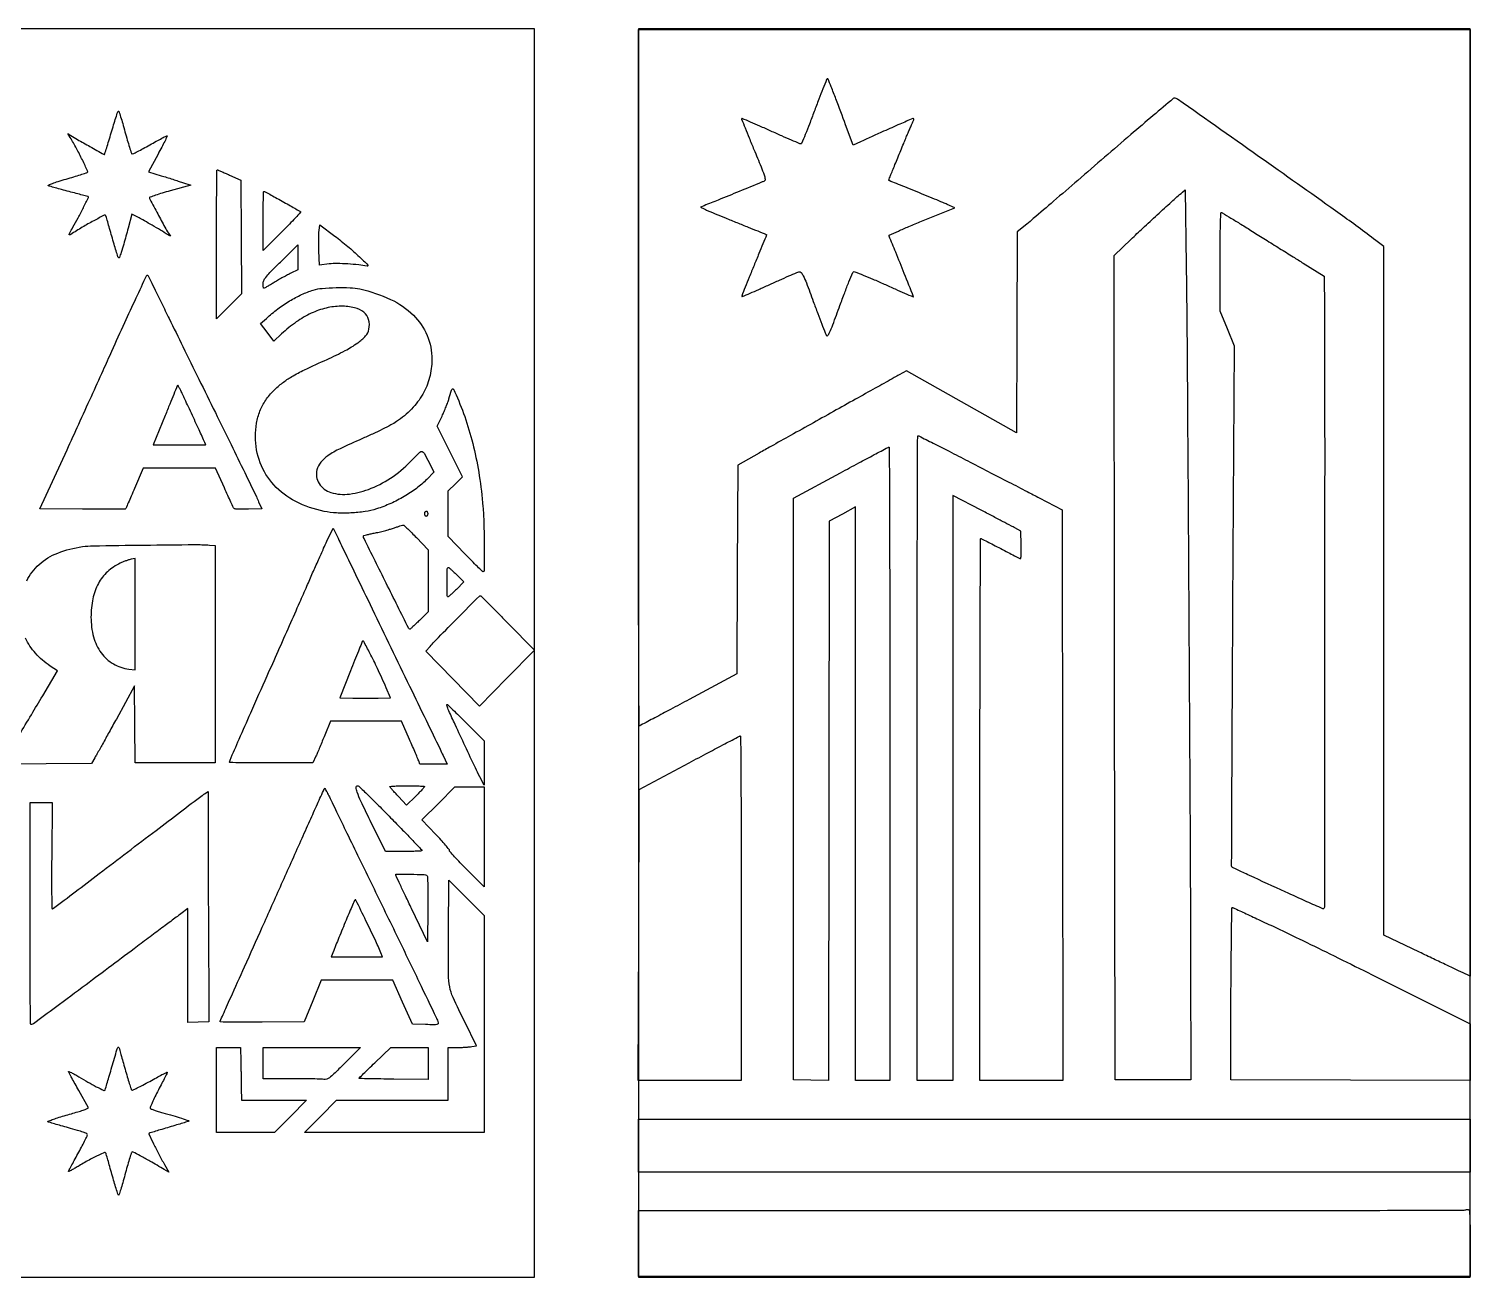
# Model space of a CAD drawing. Header units: millimetres. Extents: x 7 to 202, y 10 to 284.
# Drawn here: x 123.2 to 192.5, y 224 to 284 of the extents above; entities that cross this region are included whole.
import ezdxf

# ---------------------------------------------------------------- set-up
doc = ezdxf.new("R2010")
doc.units = ezdxf.units.MM
doc.layers.add('CUT', color=1, linetype='Continuous')
doc.layers.add('ENGRAVE', color=7, linetype='Continuous')

msp = doc.modelspace()

# ---------------------------------------------------------------- linework, layer by layer
at = {"layer": 'CUT'}
for points in [[(107.5, 224), (147.5, 224), (147.5, 284), (107.5, 284)], [(152.5, 224), (192.5, 224), (192.5, 284), (152.5, 284)]]:
    msp.add_lwpolyline(points, close=True, dxfattribs=at)
at = {"layer": 'ENGRAVE', "extrusion": (0, 0, -1)}
for points in [[(-192.5, 261.22), (-192.5, 238.475), (-192.139, 238.637, 0.004312), (-191.913, 238.742, 0.000439), (-191.38, 238.994, 0.000549), (-190.744, 239.295, 0.000438), (-190.06, 239.622), (-188.342, 240.444), (-188.342, 256.995), (-188.342, 273.546), (-187.964, 273.833, -0.007678), (-186.252, 275.091, -0.001019), (-182.586, 277.688, -0.000083), (-178.432, 280.617, -0.154713), (-178.276, 280.667, -0.176982), (-178.22, 280.646, -0.0002), (-177.258, 279.834, -0.001803), (-176.182, 278.918, -0.001103), (-174.919, 277.831, 0.000315), (-173.63, 276.717, 0.000432), (-172.469, 275.718, 0.000275), (-171.492, 274.878, 0.005175), (-171.182, 274.618), (-170.723, 274.241), (-170.701, 269.413), (-170.679, 264.586), (-168.033, 266.073), (-165.387, 267.561), (-165.043, 267.368, 0.000333), (-164.806, 267.236, 0.000016), (-164.013, 266.793, 0.000026), (-163.071, 266.268, 0.000019), (-162.019, 265.682, -0.000047), (-160.917, 265.067, -0.000048), (-159.823, 264.457, -0.000046), (-158.873, 263.927, -0.0002), (-158.308, 263.611), (-157.277, 263.034), (-157.258, 258.019), (-157.24, 253.003), (-154.937, 251.766, 0.000401), (-154.049, 251.29, 0.000643), (-153.29, 250.886, 0.000104), (-152.617, 250.528, 0.038956), (-152.566, 250.506, 0.51401), (-152.535, 250.529, 0.000029), (-152.517, 254.836, 0.000714), (-152.504, 260.038, 0.000279), (-152.5, 267.225), (-152.5, 283.966), (-172.5, 283.966), (-192.5, 283.966)], [(-160.954, 280.019, 0.00333), (-160.728, 279.424, 0.00544), (-160.527, 278.923, 0.001266), (-160.346, 278.49, 0.302118), (-160.312, 278.467, 0.101444), (-160.266, 278.477, 0.000618), (-159.864, 278.649, 0.00252), (-159.405, 278.85, 0.001599), (-158.873, 279.087, -0.002074), (-158.344, 279.323, -0.003415), (-157.894, 279.518, -0.000502), (-157.495, 279.687, -0.305172), (-157.472, 279.682, -0.29859), (-157.467, 279.659, -0.000454), (-157.634, 279.237, -0.003231), (-157.826, 278.761, -0.001963), (-158.058, 278.201, 0.002152), (-158.403, 277.37, 0.01777), (-158.545, 276.987, 0.037353), (-158.599, 276.77, 0.323249), (-158.558, 276.686, 0.024915), (-158.428, 276.625, 0.000191), (-157.351, 276.183, 0.000798), (-156.344, 275.773, 0.002456), (-155.662, 275.5), (-155.49, 275.432), (-155.662, 275.342, -0.021866), (-155.782, 275.285, -0.001037), (-156.197, 275.112, -0.001702), (-156.69, 274.91, -0.001223), (-157.242, 274.687, 0.000283), (-157.783, 274.469, 0.000466), (-158.241, 274.285, 0.000029), (-158.652, 274.118, 0.075569), (-158.663, 274.112, 0.32818), (-158.666, 274.102, 0.000086), (-158.492, 273.672, 0.001429), (-158.297, 273.195, 0.00086), (-158.064, 272.629, -0.001692), (-157.831, 272.062, -0.00279), (-157.638, 271.582, -0.00034), (-157.47, 271.154, -0.298231), (-157.474, 271.133, -0.306541), (-157.495, 271.129, -0.000436), (-157.869, 271.29, -0.003185), (-158.289, 271.474, -0.001932), (-158.785, 271.697, 0.001817), (-159.29, 271.924, 0.002598), (-159.739, 272.122, 0.001417), (-160.12, 272.285, 0.039363), (-160.223, 272.32, 0.281761), (-160.327, 272.287, 0.066826), (-160.432, 272.129, 0.022235), (-160.581, 271.784, 0.001949), (-160.914, 270.894, -0.001136), (-161.128, 270.321, -0.001612), (-161.32, 269.813, -0.000902), (-161.485, 269.385, -0.023444), (-161.535, 269.272, -0.527308), (-161.604, 269.262, -0.076731), (-161.697, 269.403, -0.018604), (-161.852, 269.775, -0.001743), (-162.194, 270.704, 0.003338), (-162.422, 271.316, 0.005297), (-162.627, 271.837, 0.001519), (-162.81, 272.285, 0.199188), (-162.851, 272.326, 0.194714), (-162.909, 272.327, 0.001824), (-163.313, 272.166, 0.005779), (-163.779, 271.972, 0.003665), (-164.317, 271.735, -0.000559), (-164.852, 271.497, -0.000913), (-165.306, 271.296, -0.000082), (-165.713, 271.117, -0.103964), (-165.73, 271.113, -0.531188), (-165.738, 271.125, -0.000047), (-165.288, 272.243, -0.001232), (-164.875, 273.262, -0.002728), (-164.554, 274.037, 0.402687), (-164.569, 274.076, 0.001946), (-165.002, 274.277, 0.006975), (-165.51, 274.502, 0.004184), (-166.12, 274.755), (-167.716, 275.402), (-167.356, 275.56, -0.004733), (-167.147, 275.65, -0.000802), (-166.745, 275.816, -0.000876), (-166.272, 276.01, -0.000779), (-165.779, 276.21, 0.000328), (-165.311, 276.4, 0.000535), (-164.914, 276.561, 0.000052), (-164.559, 276.706, 0.05467), (-164.545, 276.714, 0.346052), (-164.541, 276.727, 0.000623), (-164.625, 276.943, 0.003892), (-164.722, 277.188, 0.002354), (-164.841, 277.477, -0.000675), (-164.976, 277.801, -0.000519), (-165.122, 278.155, -0.000524), (-165.259, 278.487, -0.00125), (-165.359, 278.734, 0.003475), (-165.445, 278.943, 0.003424), (-165.535, 279.152, 0.003365), (-165.616, 279.334, 0.01309), (-165.669, 279.445, -0.017448), (-165.707, 279.525, -0.026084), (-165.734, 279.598, -0.02399), (-165.75, 279.657, -0.253374), (-165.743, 279.68, -0.306979), (-165.699, 279.689, -0.000756), (-165.079, 279.421, -0.003527), (-164.296, 279.075, -0.001257), (-163.181, 278.57), (-162.832, 278.41), (-162.469, 279.384, -0.000749), (-162.001, 280.631, -0.005617), (-161.773, 281.219, -0.004104), (-161.622, 281.584, -0.46033), (-161.578, 281.598, -0.161002), (-161.552, 281.568, -0.00058), (-161.376, 281.123, -0.002976), (-161.179, 280.615, -0.001854)], [(-127.814, 279.053, -0.003202), (-127.926, 278.653, -0.005053), (-128.027, 278.312, -0.001489), (-128.119, 278.018, -0.179906), (-128.143, 277.988, -0.257818), (-128.178, 277.986, -0.002568), (-128.415, 278.103, -0.007536), (-128.688, 278.246, -0.004718), (-129.004, 278.421, 0.003136), (-129.319, 278.596, 0.005154), (-129.587, 278.74, 0.001106), (-129.823, 278.863, 0.326629), (-129.843, 278.86, 0.322064), (-129.847, 278.839, 0.001028), (-129.724, 278.593, 0.004956), (-129.58, 278.313, 0.003016), (-129.404, 277.984), (-128.942, 277.132), (-129.557, 276.942, 0.000839), (-129.822, 276.86, 0.000656), (-130.109, 276.77, 0.000663), (-130.376, 276.685, 0.001624), (-130.573, 276.622), (-130.973, 276.492), (-129.984, 276.214, -0.004805), (-129.604, 276.104, -0.007828), (-129.285, 276.002, -0.002532), (-129.014, 275.91, -0.31945), (-128.994, 275.882, -0.122792), (-129.013, 275.808, -0.000578), (-129.387, 275.106, -0.002459), (-129.732, 274.469, -0.018365), (-129.908, 274.174), (-130, 274.031), (-129.799, 274.154, -0.003475), (-129.42, 274.383, -0.003133), (-129.024, 274.614, -0.003122), (-128.667, 274.817, -0.010269), (-128.428, 274.944), (-128.15, 275.085), (-127.964, 274.413, 0.001816), (-127.751, 273.654, 0.010312), (-127.628, 273.253, 0.012059), (-127.542, 273.012, 0.554147), (-127.499, 273.004, 0.111186), (-127.475, 273.045, 0.001525), (-127.387, 273.325, 0.004215), (-127.289, 273.651, 0.00275), (-127.18, 274.029, -0.001187), (-127.074, 274.405, -0.001895), (-126.981, 274.726, -0.000364), (-126.897, 275.009, -0.098879), (-126.886, 275.031, -0.357753), (-126.819, 275.045, -0.0029), (-126.311, 274.773, -0.00933), (-125.761, 274.462, -0.008358), (-125.203, 274.119, 0.090581), (-125.143, 274.094, 0.568865), (-125.125, 274.114, 0.052877), (-125.161, 274.201, 0.002945), (-125.306, 274.46, -0.005996), (-125.555, 274.913, -0.004942), (-125.811, 275.403, -0.000766), (-126.059, 275.891, -0.333441), (-126.052, 275.925, -0.121626), (-126.036, 275.935, -0.000297), (-125.772, 276.007, -0.001877), (-125.473, 276.087, -0.001165), (-125.122, 276.179, 0.002284), (-124.767, 276.273, 0.003325), (-124.455, 276.359, 0.001668), (-124.191, 276.435, 0.056811), (-124.131, 276.46, 0.622801), (-124.132, 276.491, 0.011788), (-124.321, 276.566, 0.012906), (-124.598, 276.661, 0.004911), (-124.989, 276.78, -0.002042), (-125.353, 276.888, -0.003032), (-125.671, 276.986, -0.001343), (-125.942, 277.072, -0.060824), (-125.995, 277.097, -0.380476), (-126.016, 277.169, -0.003711), (-125.764, 277.7, -0.01108), (-125.479, 278.255, -0.012755), (-125.183, 278.77), (-125.06, 278.971), (-125.205, 278.877, -0.014768), (-125.525, 278.683, -0.002712), (-126.127, 278.345, -0.000285), (-126.806, 277.968, -0.359633), (-126.834, 277.974, -0.098944), (-126.844, 277.992, -0.000234), (-126.934, 278.284, -0.001513), (-127.035, 278.613, -0.000939), (-127.151, 279, 0.002372), (-127.269, 279.388, 0.003678), (-127.375, 279.723, 0.001166), (-127.469, 280.011, 0.112813), (-127.491, 280.047, 0.562364), (-127.514, 280.042, 0.002659), (-127.603, 279.772, 0.007554), (-127.703, 279.447, 0.004347)], [(-132.845, 276.972), (-133.391, 276.727), (-133.406, 273.998), (-133.421, 271.269), (-132.817, 270.667), (-132.213, 270.065), (-132.213, 273.642, 0.001129), (-132.216, 275.013, 0.001884), (-132.225, 276.168, 0.000143), (-132.238, 277.201, 0.413713), (-132.256, 277.218, 0.094718), (-132.287, 277.212, 0.001617), (-132.447, 277.146, 0.004064), (-132.632, 277.066, 0.002686)], [(-135.374, 275.717, 0.001348), (-135.696, 275.537, 0.002062), (-135.974, 275.378, 0.000701), (-136.214, 275.239, 0.056496), (-136.249, 275.214, 0.409406), (-136.25, 275.182, 0.001918), (-136.009, 274.917, 0.006922), (-135.722, 274.612, 0.004145), (-135.372, 274.258), (-134.454, 273.34), (-134.454, 274.762, 0.002841), (-134.457, 275.307, 0.004741), (-134.467, 275.766, 0.000904), (-134.48, 276.166, 0.411329), (-134.497, 276.183, 0.115724), (-134.529, 276.175, 0.000819), (-134.772, 276.046, 0.003091), (-135.051, 275.895, 0.001967)], [(-178.845, 272.643, 0.001325), (-178.896, 267.361, 0.000195), (-178.966, 256.672, 0.000225), (-179.028, 245.899, 0.000838), (-179.053, 239.12), (-179.064, 233.485), (-177.242, 233.485), (-175.421, 233.485), (-175.404, 253.297), (-175.386, 273.11), (-176.194, 273.888, 0.00402), (-176.759, 274.423, 0.002251), (-177.453, 275.066, 0.002241), (-178.137, 275.687, 0.0051), (-178.661, 276.148), (-178.801, 276.269)], [(-182.029, 274.267, -0.000314), (-182.651, 273.876, -0.000235), (-183.338, 273.446, -0.000237), (-183.985, 273.042, -0.000543), (-184.473, 272.738), (-185.485, 272.11), (-185.49, 270.598, 0.000915), (-185.503, 264.155, 0.000233), (-185.499, 253.704, 0.000003), (-185.49, 241.776, 0.198702), (-185.467, 241.721, 0.309138), (-185.411, 241.71, 0.000804), (-184.651, 242.046, 0.003121), (-183.611, 242.514, 0.00075), (-181.892, 243.305, 0.001735), (-181.577, 243.452, 0.002685), (-181.307, 243.581, 0.000828), (-181.073, 243.694, 0.083148), (-181.044, 243.715, 0.199911), (-181.03, 243.749, 0.00001), (-181.044, 247.41, 0.000427), (-181.063, 251.452, 0.000257), (-181.092, 256.246), (-181.175, 268.742), (-180.824, 269.586), (-180.473, 270.431), (-180.473, 272.8, 0.00231), (-180.477, 273.726, 0.004154), (-180.49, 274.487, 0.000725), (-180.508, 275.143, 0.405816), (-180.534, 275.168, 0.135823), (-180.578, 275.156, 0.00062), (-180.998, 274.904, 0.002869), (-181.475, 274.613, 0.001801)], [(-137.902, 274.041, 0.011721), (-138.525, 273.544, 0.014084), (-139.086, 273.048, 0.013697), (-139.489, 272.649, 0.74133), (-139.454, 272.587, -0.026474), (-139.052, 272.654, -0.012715), (-138.532, 272.699, -0.012628), (-138.017, 272.717, -0.030708), (-137.637, 272.698), (-137.171, 272.645), (-137.14, 273.337, 0.006552), (-137.13, 273.622, 0.006572), (-137.128, 273.907, 0.006444), (-137.133, 274.156, 0.025946), (-137.146, 274.307), (-137.184, 274.586)], [(-136.121, 273.02), (-136.121, 272.415), (-135.79, 272.253, -0.00925), (-135.631, 272.172, -0.00389), (-135.419, 272.057, -0.003847), (-135.195, 271.93, -0.005), (-134.992, 271.81, 0.003099), (-134.81, 271.702, 0.004761), (-134.651, 271.611, 0.001731), (-134.514, 271.535, 0.126593), (-134.489, 271.529, 0.342653), (-134.475, 271.539, 0.022338), (-134.464, 271.592, 0.02499), (-134.457, 271.662, 0.015266), (-134.454, 271.745, 0.102422), (-134.486, 271.898, 0.065963), (-134.579, 272.054, 0.025963), (-134.781, 272.282, 0.002682), (-135.287, 272.793), (-136.121, 273.625)], [(-129.568, 270.825, -0.000554), (-129.937, 270.071, -0.00011), (-130.598, 268.725, -0.000116), (-131.369, 267.157, -0.000108), (-132.159, 265.552, 0.000483), (-132.912, 264.018, 0.000712), (-133.571, 262.67, 0.000322), (-134.13, 261.519, 0.013717), (-134.242, 261.27), (-134.387, 260.925), (-133.75, 260.909, 0.00718), (-133.502, 260.906, 0.010721), (-133.286, 260.911, 0.006), (-133.106, 260.922, 0.180796), (-133.065, 260.94, 0.084865), (-133.036, 260.981, 0.001214), (-132.908, 261.252, 0.00332), (-132.761, 261.568, 0.002178), (-132.595, 261.934), (-132.173, 262.879), (-130.429, 262.879), (-128.685, 262.879), (-128.272, 261.914, 0.00126), (-128.111, 261.542, 0.001998), (-127.972, 261.224, 0.000431), (-127.849, 260.946, 0.091867), (-127.832, 260.922, 0.19719), (-127.806, 260.911, 0.000234), (-127.213, 260.907, 0.002031), (-126.548, 260.906, 0.001242), (-125.764, 260.91), (-123.723, 260.925), (-125.027, 263.77, -0.000476), (-125.589, 264.998, -0.000369), (-126.198, 266.336, -0.000372), (-126.765, 267.586, -0.000898), (-127.182, 268.511, 0.001686), (-127.801, 269.88, 0.00256), (-128.349, 271.065, 0.000277), (-128.852, 272.134, 0.290593), (-128.893, 272.161, 0.282816), (-128.906, 272.153, 0.000198), (-129.101, 271.768, 0.002098), (-129.316, 271.337, 0.001271)], [(-139.109, 271.497, 0.052875), (-140.588, 270.993, 0.085331), (-141.68, 270.239, 0.100192), (-142.343, 269.263, 0.100913), (-142.571, 268.109, 0.062374), (-142.457, 267.236, 0.066104), (-142.132, 266.436, 0.063883), (-141.597, 265.727, 0.052506), (-140.866, 265.122, 0.023185), (-140.598, 264.961, 0.008063), (-140.198, 264.754, 0.007499), (-139.722, 264.525, 0.006043), (-139.204, 264.294, -0.008975), (-138.154, 263.817, -0.039807), (-137.567, 263.479, -0.071302), (-137.228, 263.166, -0.105395), (-137.044, 262.806, -0.107314), (-137.027, 262.471, -0.096596), (-137.149, 262.144, -0.092825), (-137.39, 261.878, -0.090165), (-137.714, 261.713, -0.105925), (-138.615, 261.64, -0.063654), (-139.656, 261.915, -0.057091), (-140.712, 262.491, -0.050671), (-141.658, 263.312, 0.008663), (-141.988, 263.651, 0.250034), (-142.101, 263.685, 0.223734), (-142.199, 263.612, 0.006967), (-142.435, 263.156), (-142.67, 262.685), (-142.326, 262.341, 0.035818), (-141.833, 261.914, 0.027933), (-141.243, 261.522, 0.027098), (-140.591, 261.186, 0.028), (-139.914, 260.926, 0.041722), (-139.359, 260.798, 0.023862), (-138.675, 260.732, 0.023779), (-137.981, 260.732, 0.038206), (-137.394, 260.805, 0.067541), (-136.023, 261.282, 0.089698), (-134.973, 262.078, 0.096131), (-134.317, 263.143, 0.089865), (-134.087, 264.402, 0.042435), (-134.141, 265.048, 0.052707), (-134.304, 265.629, 0.054195), (-134.58, 266.149, 0.049072), (-134.969, 266.618, 0.029427), (-135.387, 266.985, 0.03347), (-135.829, 267.283, 0.021252), (-136.448, 267.61, 0.00479), (-137.529, 268.11, -0.014295), (-138.4, 268.533, -0.035566), (-139.004, 268.905, -0.050133), (-139.387, 269.243, -0.14143), (-139.547, 269.559, -0.113413), (-139.528, 270.028, -0.154993), (-139.3, 270.38, -0.119365), (-138.854, 270.597, -0.053609), (-138.203, 270.667, -0.060112), (-137.494, 270.581, -0.048783), (-136.772, 270.327, -0.044554), (-136.051, 269.911, -0.034721), (-135.348, 269.339), (-134.979, 268.994), (-134.658, 269.414), (-134.337, 269.833), (-134.611, 270.082, 0.022996), (-135.16, 270.535, 0.025338), (-135.731, 270.92, 0.026713), (-136.307, 271.227, 0.033964), (-136.868, 271.443, 0.053505), (-137.295, 271.527, 0.015631), (-137.965, 271.564, 0.015977), (-138.643, 271.559, 0.045739)], [(-129.747, 265.419), (-129.175, 264), (-130.435, 264, -0.001697), (-130.918, 264.002, -0.00283), (-131.325, 264.007, -0.000323), (-131.686, 264.013, -0.408542), (-131.695, 264.023, -0.107275), (-131.692, 264.04, -0.000179), (-131.562, 264.323, -0.00137), (-131.416, 264.641, -0.000846), (-131.243, 265.014, 0.000256), (-131.054, 265.418, 0.000239), (-130.862, 265.832, 0.000238), (-130.692, 266.199, 0.000821), (-130.582, 266.437, -0.006666), (-130.499, 266.61, -0.011535), (-130.426, 266.75, -0.00562), (-130.363, 266.863, -0.492366), (-130.346, 266.865, -0.098278), (-130.329, 266.84, -0.00022), (-130.159, 266.429, -0.001462), (-129.968, 265.965, -0.000907)], [(-143.732, 266.412, 0.024832), (-144.2, 265.212, 0.021479), (-144.574, 263.911, 0.020452), (-144.85, 262.518, 0.017761), (-145.027, 261.04, 0.014847), (-145.07, 260.253, 0.005578), (-145.084, 259.149, 0.00092), (-145.085, 257.959, 0.413749), (-145.034, 257.908, 0.194885), (-144.999, 257.922, 0.001289), (-144.759, 258.156, 0.004827), (-144.486, 258.429, 0.003034), (-144.172, 258.752), (-143.362, 259.597), (-143.362, 260.694), (-143.362, 261.791), (-143.703, 262.128), (-144.043, 262.465), (-143.435, 263.683), (-142.826, 264.901), (-143.06, 265.391, -0.008954), (-143.157, 265.603, -0.007057), (-143.254, 265.836, -0.007143), (-143.338, 266.055, -0.017489), (-143.392, 266.219, 0.002853), (-143.515, 266.633, 0.191965), (-143.56, 266.69, 0.432646), (-143.609, 266.675, 0.008383)], [(-168.342, 263.234, 0.00017), (-169.317, 262.731, 0.000159), (-170.315, 262.215, 0.000158), (-171.202, 261.756, 0.000539), (-171.778, 261.457), (-172.878, 260.885), (-172.895, 247.167), (-172.913, 233.45), (-170.919, 233.45), (-168.926, 233.45), (-168.926, 246.474, 0.000323), (-168.929, 251.468, 0.000539), (-168.939, 255.672, 0.000012), (-168.953, 259.48, 0.413191), (-168.971, 259.498, 0.116268), (-169.004, 259.491, 0.000766), (-169.27, 259.357, 0.002992), (-169.575, 259.202, 0.0019), (-169.927, 259.017, -0.001805), (-170.28, 258.833, -0.00285), (-170.584, 258.677, -0.000696), (-170.85, 258.543, -0.116579), (-170.882, 258.536, -0.399374), (-170.898, 258.552, -0.004038), (-170.906, 258.73, -0.010094), (-170.909, 258.943, -0.006052), (-170.905, 259.196), (-170.885, 259.856), (-170.61, 260.009, -0.00572), (-170.436, 260.104, -0.000575), (-170.017, 260.324, -0.000722), (-169.518, 260.586, -0.000574), (-168.978, 260.867), (-167.62, 261.571), (-167.62, 247.51), (-167.62, 233.45), (-166.761, 233.45), (-165.902, 233.45), (-165.902, 248.948, 0.000312), (-165.906, 254.891, 0.00052), (-165.917, 259.893, 0.000011), (-165.932, 264.423, 0.438057), (-165.954, 264.442, 0.096258), (-165.993, 264.431, 0.000138), (-166.676, 264.086, 0.001141), (-167.442, 263.696, 0.000703)], [(-164.596, 248.674), (-164.596, 233.45), (-163.771, 233.45), (-162.947, 233.45), (-162.947, 247.235), (-162.947, 261.02), (-162.311, 260.676), (-161.675, 260.331), (-161.658, 246.888), (-161.641, 233.446), (-160.799, 233.465), (-159.957, 233.485), (-159.957, 247.461), (-159.957, 261.437), (-162.225, 262.665, 0.000832), (-163.098, 263.136, 0.00135), (-163.842, 263.533, 0.000165), (-164.506, 263.885, 0.113198), (-164.545, 263.895, 0.42377), (-164.566, 263.875, 0.000011), (-164.581, 259.424, 0.000529), (-164.593, 254.511, 0.000317)], [(-142.362, 260.759, 0.069594), (-142.372, 260.716, 0.060214), (-142.371, 260.67, 0.062864), (-142.358, 260.627, 0.095838), (-142.337, 260.596, 0.068424), (-142.305, 260.572, 0.217616), (-142.28, 260.57, 0.174049), (-142.257, 260.588, 0.042558), (-142.236, 260.632, 0.069594), (-142.226, 260.675, 0.060214), (-142.227, 260.721, 0.062864), (-142.239, 260.764, 0.095838), (-142.261, 260.795, 0.068424), (-142.292, 260.819, 0.217616), (-142.318, 260.821, 0.174049), (-142.341, 260.803, 0.042558)], [(-138.059, 259.517, -0.002009), (-138.225, 259.17, -0.000065), (-138.902, 257.771, -0.000125), (-139.7, 256.122, -0.000087), (-140.603, 254.259, 0.000142), (-141.503, 252.401, 0.000208), (-142.293, 250.767, 0.000095), (-142.966, 249.374, 0.003942), (-143.109, 249.072), (-143.302, 248.655), (-142.648, 248.655), (-141.994, 248.655), (-141.938, 248.813, -0.015711), (-141.899, 248.915, -0.001231), (-141.785, 249.182, -0.001676), (-141.647, 249.5, -0.001281), (-141.494, 249.848), (-141.104, 250.724), (-139.398, 250.724), (-137.691, 250.724), (-137.418, 250.049, 0.001445), (-137.303, 249.766, 0.001314), (-137.182, 249.475, 0.001314), (-137.073, 249.215, 0.004246), (-136.999, 249.043), (-136.852, 248.713), (-134.848, 248.713, 0.001625), (-134.08, 248.715, 0.00271), (-133.433, 248.723, 0.000296), (-132.859, 248.733, 0.408797), (-132.845, 248.747, 0.102455), (-132.866, 248.849, 0.000469), (-133.302, 249.854, 0.001854), (-133.86, 251.125, 0.000689), (-134.655, 252.908, -0.000496), (-135.18, 254.087, -0.000431), (-135.729, 255.324, -0.000433), (-136.224, 256.445, -0.001272), (-136.563, 257.218, 0.001315), (-136.838, 257.848, 0.001291), (-137.119, 258.48, 0.001269), (-137.367, 259.033, 0.00491), (-137.526, 259.374), (-137.827, 260.006)], [(-141.825, 259.549), (-142.385, 258.961), (-142.385, 257.473), (-142.385, 255.985), (-141.97, 255.567, 0.005481), (-141.807, 255.407, 0.00837), (-141.662, 255.272, 0.00383), (-141.537, 255.161, 0.18146), (-141.506, 255.149, 0.284577), (-141.458, 255.179, 0.000083), (-140.377, 257.352, 0.000165), (-139.31, 259.499, 0.116964), (-139.282, 259.622, 0.332259), (-139.296, 259.64, 0.004892), (-139.434, 259.679, 0.011055), (-139.602, 259.72, 0.006799), (-139.8, 259.762, -0.009729), (-140.029, 259.81, -0.006584), (-140.287, 259.875, -0.006635), (-140.535, 259.944, -0.013146), (-140.73, 260.006, 0.005574), (-140.892, 260.06, 0.007717), (-141.038, 260.105, 0.00512), (-141.161, 260.14, 0.090561), (-141.203, 260.143, 0.164315), (-141.242, 260.125, 0.003033), (-141.411, 259.966, 0.007123), (-141.605, 259.775, 0.004659)], [(-127.576, 258.311, -0.079507), (-126.972, 257.908, -0.082426), (-126.533, 257.341, -0.074018), (-126.269, 256.61, -0.049346), (-126.179, 255.722, -0.066209), (-126.303, 254.774, -0.092244), (-126.671, 254.005, -0.10277), (-127.255, 253.477, -0.101885), (-128.003, 253.222), (-128.305, 253.185), (-128.305, 255.867), (-128.305, 258.549), (-128.118, 258.511, -0.029454), (-128.022, 258.486, -0.009016), (-127.882, 258.437, -0.00899), (-127.726, 258.376, -0.009721)], [(-143.754, 257.774), (-144.109, 257.416), (-143.749, 257.059, 0.005378), (-143.607, 256.922, 0.008216), (-143.481, 256.806, 0.003722), (-143.373, 256.711, 0.17982), (-143.346, 256.701, 0.413121), (-143.305, 256.742, 0.001994), (-143.305, 257.389, 0.002323), (-143.311, 258.031, 0.256324), (-143.352, 258.103, 0.308817), (-143.384, 258.102, 0.010104), (-143.49, 258.019, 0.016119), (-143.615, 257.909, 0.010113)], [(-146.221, 255.44), (-147.5, 254.13), (-146.179, 252.786), (-144.858, 251.443), (-143.571, 252.764), (-142.283, 254.086), (-142.486, 254.316, 0.013141), (-142.89, 254.751, 0.001568), (-143.812, 255.686, 0.000153), (-144.855, 256.737, 0.22982), (-144.905, 256.754, 0.168768), (-144.931, 256.742, 0.000255), (-145.307, 256.366, 0.001996), (-145.728, 255.943, 0.001226)], [(-138.656, 253.138), (-138.139, 251.845), (-138.771, 251.829, -0.003986), (-139.056, 251.823, -0.002454), (-139.391, 251.822, -0.002461), (-139.723, 251.823, -0.004404), (-139.996, 251.829), (-140.588, 251.845), (-140.373, 252.333, -0.005539), (-139.952, 253.263, -0.010769), (-139.591, 253.994, -0.00661), (-139.293, 254.55, -0.624101), (-139.222, 254.546, -0.005205), (-139.187, 254.462, -0.000134), (-139.035, 254.085, -0.000285), (-138.858, 253.642, -0.000194)], [(-144.21, 250.652), (-145.086, 249.775), (-145.083, 248.712), (-145.081, 247.649), (-144.874, 248.052, 0.008335), (-144.662, 248.481, 0.000833), (-144.176, 249.516, 0.001096), (-143.691, 250.557, 0.003905), (-143.387, 251.227, 0.010579), (-143.339, 251.343, 0.018891), (-143.305, 251.44, 0.015052), (-143.284, 251.516, 0.486316), (-143.294, 251.529, 0.19251), (-143.322, 251.518, 0.000694), (-143.58, 251.271, 0.003497), (-143.872, 250.988, 0.002171)], [(-157.448, 241.732), (-157.448, 233.45), (-154.974, 233.45), (-152.499, 233.45), (-152.517, 240.443), (-152.534, 247.436), (-154.94, 248.722, 0.000744), (-155.866, 249.215, 0.001209), (-156.654, 249.631, 0.00014), (-157.358, 250, 0.106625), (-157.397, 250.011, 0.42929), (-157.418, 249.991, 0.000038), (-157.433, 247.58, 0.000973), (-157.445, 244.907, 0.000583)], [(-137.776, 246.808, -0.001317), (-137.989, 246.365, -0.000142), (-138.485, 245.344, -0.000175), (-139.076, 244.128, -0.000141), (-139.712, 242.822, 0.00051), (-140.95, 240.275, 0.000944), (-141.95, 238.203, 0.000268), (-142.789, 236.454, 0.034829), (-142.877, 236.232, 0.236341), (-142.867, 236.174, 0.201944), (-142.814, 236.141, 0.041723), (-142.673, 236.131, 0.002857), (-142.272, 236.139), (-141.633, 236.155), (-141.161, 237.218), (-140.69, 238.282), (-138.971, 238.282), (-137.251, 238.282), (-136.844, 237.281), (-136.437, 236.28), (-134.411, 236.264, 0.001268), (-133.634, 236.26, 0.002115), (-132.98, 236.261, 0.00018), (-132.396, 236.265, 0.412315), (-132.385, 236.276, 0.10384), (-132.389, 236.297, 0.000185), (-132.535, 236.628, 0.001373), (-132.7, 237, 0.000849), (-132.896, 237.436, -0.000366), (-133.565, 238.923, -0.00018), (-134.415, 240.818, -0.000171), (-135.346, 242.898, -0.000172), (-136.274, 244.974, 0.000407), (-136.703, 245.933, 0.000667), (-137.068, 246.745, 0.00005), (-137.397, 247.473, 0.090483), (-137.412, 247.495, 0.502501), (-137.428, 247.493, 0.001718), (-137.529, 247.303, 0.006356), (-137.644, 247.079, 0.003733)], [(-140.587, 246.084, 0.001244), (-141.165, 245.492, 0.002028), (-141.651, 244.985, 0.00025), (-142.083, 244.533, 0.179479), (-142.096, 244.503, 0.41188), (-142.08, 244.485, 0.00235), (-141.838, 244.472, 0.007666), (-141.554, 244.463, 0.004586), (-141.217, 244.46), (-140.336, 244.46), (-139.602, 245.956, 0.003259), (-139.161, 246.871, 0.02487), (-138.978, 247.313, 0.072468), (-138.932, 247.542, 0.425491), (-139.007, 247.622, 0.198587), (-139.056, 247.602, 0.000773), (-139.501, 247.171, 0.003737), (-140.004, 246.674, 0.002322)], [(-142.213, 247.576, 0.183642), (-142.202, 247.547, 0.003135), (-142.087, 247.42, 0.007542), (-141.949, 247.273, 0.004892), (-141.784, 247.106), (-141.356, 246.681), (-140.966, 247.101, 0.003192), (-140.814, 247.266, 0.004695), (-140.684, 247.413, 0.002284), (-140.575, 247.539, 0.084946), (-140.556, 247.571, 0.502994), (-140.568, 247.591, 0.003895), (-140.788, 247.606, 0.009549), (-141.054, 247.617, 0.005541), (-141.375, 247.621, 0.004981), (-141.696, 247.617, 0.008293), (-141.966, 247.608, 0.00274), (-142.196, 247.594, 0.395574)], [(-145.086, 245.165), (-145.086, 242.766), (-144.253, 243.598, 0.004415), (-143.933, 243.922, 0.006857), (-143.664, 244.208, 0.002613), (-143.439, 244.457, 0.184748), (-143.42, 244.508, -0.175774), (-143.401, 244.559, -0.003649), (-143.224, 244.767, -0.008064), (-143.01, 245.009, -0.005285), (-142.755, 245.28), (-142.09, 245.974), (-142.884, 246.769), (-143.677, 247.563), (-144.381, 247.563), (-145.086, 247.563)], [(-131.809, 247.009, -0.001899), (-131.808, 246.756, -0.000027), (-131.812, 245.243, -0.000075), (-131.817, 243.489, -0.000049), (-131.823, 241.471), (-131.839, 236.27), (-131.336, 236.254), (-130.833, 236.237), (-130.833, 238.974), (-130.833, 241.712), (-130.496, 241.462, -0.001358), (-130.28, 241.302, -0.000123), (-129.744, 240.902, -0.00016), (-129.105, 240.423, -0.000125), (-128.412, 239.904, 0.000283), (-125.94, 238.052, 0.001242), (-124.476, 236.964, 0.000321), (-123.418, 236.181, 0.09909), (-123.323, 236.137, 0.480961), (-123.278, 236.171, 0.001068), (-123.262, 237.148, 0.003063), (-123.25, 238.605, 0.000484), (-123.247, 241.467), (-123.247, 246.816), (-123.779, 246.816), (-124.31, 246.816), (-124.29, 244.252, -0.001345), (-124.283, 243.066, -0.004672), (-124.288, 242.299, -0.001532), (-124.299, 241.73, -0.508613), (-124.33, 241.709, -0.078452), (-124.376, 241.733, -0.000063), (-125.415, 242.517, -0.000697), (-126.572, 243.394, -0.000427), (-127.935, 244.431, 0.000336), (-129.306, 245.474, 0.000524), (-130.487, 246.37, 0.000135), (-131.52, 247.151, 0.019351), (-131.645, 247.238), (-131.81, 247.345)], [(-142.314, 243.32, 0.238475), (-142.353, 243.255, 0.008351), (-142.369, 242.954, 0.009302), (-142.376, 242.495, 0.001978), (-142.372, 241.697), (-142.356, 240.121), (-141.595, 241.715, 0.000677), (-141.303, 242.328, 0.001103), (-141.057, 242.849, 0.000114), (-140.838, 243.315, 0.10998), (-140.833, 243.338, 0.416292), (-140.868, 243.373, 0.001325), (-141.544, 243.366, 0.002431), (-142.199, 243.355, 0.136707)], [(-144.239, 242.233), (-145.086, 241.384), (-145.086, 236.169), (-145.086, 230.954), (-140.762, 230.954), (-136.438, 230.954), (-137.213, 231.73), (-137.987, 232.506), (-140.674, 232.506), (-143.362, 232.506), (-143.362, 233.77), (-143.362, 235.034), (-143.807, 235.039, -0.007142), (-143.995, 235.043, -0.006264), (-144.191, 235.053, -0.006307), (-144.368, 235.067, -0.018704), (-144.489, 235.082), (-144.725, 235.121), (-144.154, 236.27, 0.006299), (-143.59, 237.441, 0.063861), (-143.427, 237.955, 0.044551), (-143.373, 238.544, 0.002121), (-143.376, 240.527), (-143.391, 243.082)], [(-138.403, 241.056, -0.000421), (-138.228, 240.632, -0.000481), (-138.062, 240.225, -0.000434), (-137.921, 239.881, -0.002723), (-137.85, 239.704), (-137.732, 239.402), (-138.967, 239.402), (-140.203, 239.402), (-140.123, 239.589, -0.009846), (-139.837, 240.229, -0.003489), (-139.402, 241.132, -0.000367), (-138.917, 242.121, -0.442876), (-138.879, 242.132, -0.150317), (-138.854, 242.104, -0.000997), (-138.721, 241.805, -0.003824), (-138.572, 241.46, -0.002419)], [(-183.222, 240.768, 0.002879), (-184.271, 240.265, 0.001041), (-185.757, 239.539, 0.001033), (-187.38, 238.738, 0.001228), (-188.909, 237.974), (-192.5, 236.17), (-192.5, 234.809), (-192.5, 233.449), (-186.744, 233.467), (-180.988, 233.485), (-180.988, 234.55, 0.001236), (-180.995, 237.19, 0.001736), (-181.014, 239.547, 0.000111), (-181.041, 241.732, 0.436939), (-181.074, 241.762, 0.086073), (-181.113, 241.751, 0.000158), (-181.726, 241.468, 0.001163), (-182.414, 241.147, 0.00072)], [(-127.52, 235.034, 0.022183), (-127.542, 234.971, 0.00062), (-127.622, 234.695, 0.001269), (-127.714, 234.37, 0.000871), (-127.818, 234, -0.003297), (-127.923, 233.633, -0.005002), (-128.019, 233.315, -0.002022), (-128.106, 233.045, -0.11654), (-128.133, 233.001, -0.312114), (-128.177, 232.992, -0.006017), (-128.401, 233.094, -0.01171), (-128.674, 233.231, -0.006272), (-129.005, 233.412, 0.002356), (-129.322, 233.588, 0.003885), (-129.591, 233.733, 0.000633), (-129.83, 233.859, 0.324541), (-129.845, 233.857, 0.32459), (-129.848, 233.842, 0.000622), (-129.728, 233.597, 0.003849), (-129.59, 233.321, 0.002334), (-129.421, 232.996, -0.006411), (-129.254, 232.667, -0.010653), (-129.123, 232.385, -0.00469), (-129.021, 232.147, -0.31384), (-129.03, 232.106, -0.102613), (-129.07, 232.081, -0.004413), (-129.226, 232.028, -0.007382), (-129.414, 231.968, -0.005178), (-129.626, 231.906, 0.003996), (-130.117, 231.765, 0.006693), (-130.526, 231.637, 0.002025), (-130.873, 231.522, 0.556945), (-130.879, 231.497, 0.122212), (-130.86, 231.486, 0.000365), (-130.595, 231.405, 0.00209), (-130.294, 231.314, 0.001302), (-129.941, 231.21, -0.001242), (-129.586, 231.105, -0.001924), (-129.28, 231.013, -0.000571), (-129.015, 230.932, -0.061488), (-128.981, 230.916, -0.384857), (-128.966, 230.868, -0.002319), (-129.185, 230.411, -0.008328), (-129.436, 229.918, -0.007234), (-129.714, 229.409), (-129.922, 229.042), (-129.702, 229.172, -0.002997), (-129.014, 229.576, -0.00948), (-128.546, 229.835, -0.005606), (-128.201, 230.012, -0.331314), (-128.136, 230.001, -0.114741), (-128.11, 229.955, -0.001755), (-128.021, 229.663, -0.004605), (-127.922, 229.321, -0.003018), (-127.813, 228.925, 0.004651), (-127.706, 228.536, 0.008133), (-127.608, 228.216, 0.003144), (-127.522, 227.953, 0.571638), (-127.498, 227.948, 0.108139), (-127.475, 227.988, 0.001445), (-127.39, 228.259, 0.004048), (-127.293, 228.576, 0.002639), (-127.187, 228.943, -0.000295), (-127.083, 229.311, -0.000439), (-126.99, 229.634, -0.000185), (-126.911, 229.91, -0.009213), (-126.894, 229.964, -0.433394), (-126.83, 229.994, -0.015264), (-126.549, 229.871, -0.016592), (-126.157, 229.669, -0.005746), (-125.605, 229.352, 0.003264), (-125.417, 229.243, 0.005367), (-125.256, 229.153, 0.001193), (-125.115, 229.077, 0.330957), (-125.103, 229.079, 0.328037), (-125.101, 229.092, 0.000428), (-125.227, 229.333, 0.003196), (-125.372, 229.604, 0.001934), (-125.547, 229.923, -0.004139), (-125.722, 230.248, -0.006125), (-125.87, 230.535, -0.003004), (-125.991, 230.781, -0.112211), (-126.005, 230.841, -0.292874), (-125.972, 230.894, -0.020355), (-125.801, 230.965, -0.017312), (-125.532, 231.054, -0.004469), (-125.091, 231.179, 0.002145), (-124.736, 231.278, 0.003191), (-124.426, 231.368, 0.0014), (-124.162, 231.447, 0.064913), (-124.111, 231.47, 0.617953), (-124.113, 231.494, 0.006608), (-124.315, 231.57, 0.011064), (-124.575, 231.658, 0.006068), (-124.896, 231.754, -0.002215), (-125.234, 231.853, -0.002836), (-125.543, 231.946, -0.002192), (-125.802, 232.027, -0.024096), (-125.904, 232.065), (-126.06, 232.132), (-125.595, 232.964, 0.001143), (-125.415, 233.289, 0.001685), (-125.258, 233.574, 0.000768), (-125.126, 233.819, 0.032267), (-125.101, 233.873, 0.659885), (-125.115, 233.887, 0.014692), (-125.235, 233.832, 0.014969), (-125.399, 233.746, 0.007623), (-125.6, 233.629, -0.006987), (-126.034, 233.374, -0.009362), (-126.435, 233.155, -0.00324), (-126.792, 232.972, -0.323676), (-126.845, 232.981, -0.122632), (-126.858, 233.002, -0.000422), (-126.946, 233.291, -0.002252), (-127.044, 233.619, -0.001406), (-127.157, 234.005, 0.000346), (-127.397, 234.835, 0.014246), (-127.454, 235.013, 0.214503), (-127.488, 235.048, 0.418547)], [(-133.374, 234.733, 0.002824), (-133.38, 234.591, 0.001396), (-133.384, 234.41, 0.001385), (-133.388, 234.223, 0.002026), (-133.391, 234.057, -0.00115), (-133.393, 233.873, -0.000456), (-133.397, 233.621, -0.000452), (-133.402, 233.348, -0.000567), (-133.407, 233.095), (-133.42, 232.506), (-134.985, 232.506), (-136.55, 232.506), (-135.776, 231.73), (-135.002, 230.954), (-133.607, 230.954), (-132.213, 230.954), (-132.213, 232.994), (-132.213, 235.034), (-132.787, 235.034), (-133.362, 235.034)], [(-138.35, 234.25, 0.002554), (-137.856, 233.765, 0.029027), (-137.65, 233.585, 0.083046), (-137.513, 233.512, 0.131252), (-137.38, 233.504, -0.041366), (-137.255, 233.518, -0.002151), (-136.849, 233.53, -0.003396), (-136.365, 233.538, -0.00246), (-135.826, 233.54), (-134.454, 233.54), (-134.454, 234.287), (-134.454, 235.034), (-136.796, 235.034), (-139.138, 235.033)], [(-142.385, 234.268), (-142.385, 233.501), (-140.741, 233.517, 0.001146), (-140.109, 233.525, 0.001876), (-139.574, 233.535, 0.000203), (-139.096, 233.546, 0.192998), (-139.076, 233.554, 0.413088), (-139.076, 233.57, 0.000723), (-139.288, 233.783, 0.004238), (-139.532, 234.023, 0.002539), (-139.825, 234.304), (-140.595, 235.034), (-141.49, 235.034), (-142.385, 235.034)], [(-192.45, 227.223, 0.189631), (-192.47, 227.176, 0.001257), (-192.485, 226.727, 0.004719), (-192.496, 226.209, 0.002968), (-192.5, 225.604), (-192.5, 224.034), (-172.5, 224.034), (-152.5, 224.034), (-152.5, 225.615), (-152.5, 227.196), (-172.311, 227.197, -0.000177), (-179.917, 227.2, -0.000292), (-186.343, 227.208, -0.000013), (-192.146, 227.22, -0.065225), (-192.261, 227.235, 0.038964), (-192.318, 227.246, 0.043079), (-192.374, 227.247, 0.047593), (-192.421, 227.239, 0.133203)]]:
    msp.add_lwpolyline(points, format="xyb", close=True, dxfattribs=at)
for points in [[(-123.088, 257.463, 0.098346), (-123.681, 258.253, 0.090096), (-124.577, 258.803, 0.05752), (-125.763, 259.113, 0.031517), (-126.282, 259.154, 0.000727), (-128.748, 259.187, 0.001026), (-131.148, 259.21, 0.020387), (-131.882, 259.186), (-132.155, 259.166), (-132.155, 253.939), (-132.155, 248.713), (-130.231, 248.713), (-128.306, 248.713), (-128.291, 250.566), (-128.276, 252.42), (-127.399, 250.827, 0.000452), (-127.052, 250.197, 0.000591), (-126.733, 249.622, 0.000435), (-126.464, 249.14, 0.005496), (-126.361, 248.96), (-126.199, 248.684), (-124.026, 248.669), (-121.854, 248.654)], [(-122.724, 250.057, -0.001142), (-123.313, 251.035, -0.001422), (-123.856, 251.946), (-124.562, 253.138), (-124.214, 253.375, 0.060895), (-123.512, 253.988, 0.074378), (-123.033, 254.715, 0.075379)]]:
    msp.add_lwpolyline(points, format="xyb", dxfattribs=at)
msp.add_lwpolyline([(-192.5, 230.323), (-192.5, 229.052), (-172.5, 229.052), (-152.5, 229.052), (-152.5, 230.323), (-152.5, 231.595), (-172.5, 231.595), (-192.5, 231.595)], close=True, dxfattribs=at)

doc.saveas('drawing.dxf')
